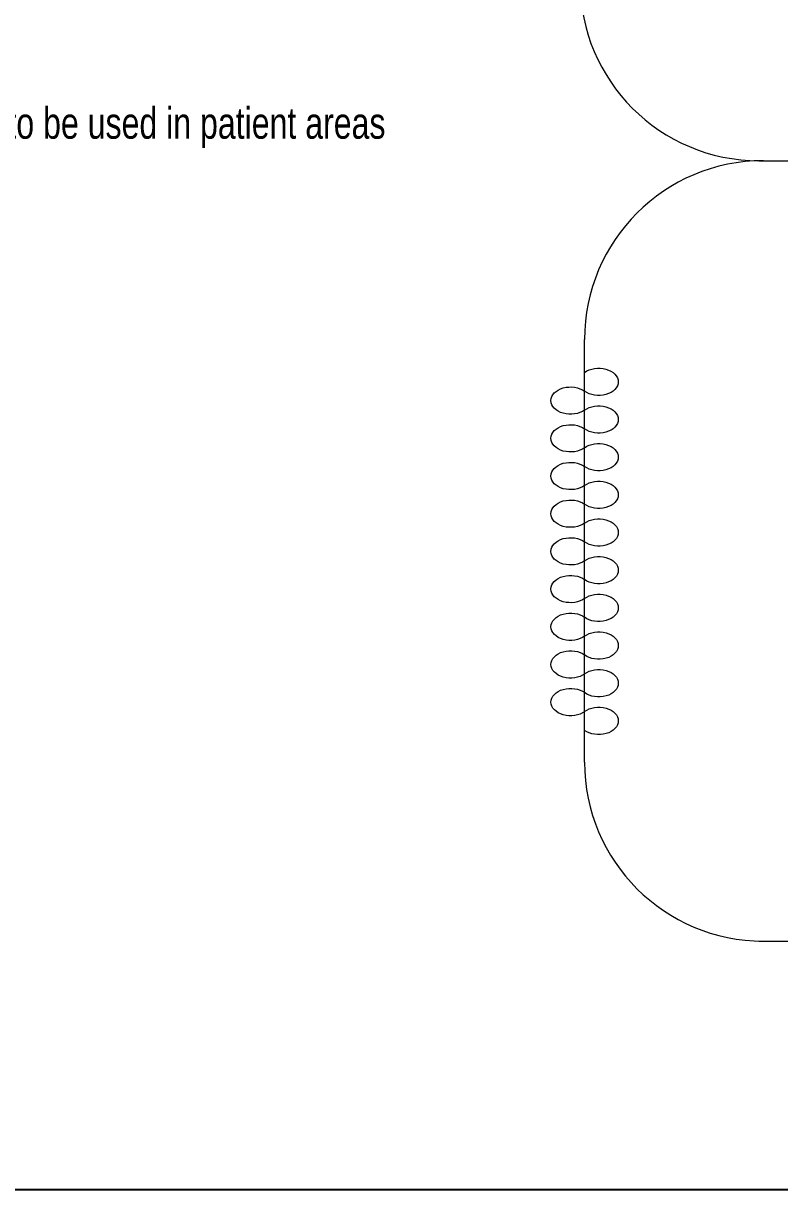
# Model space of a CAD drawing. Header units: metres. Extents: x -18745 to 220762, y -1579758 to -1356048.
# Drawn here: x 125141 to 127256, y -1404288 to -1401027 of the extents above; entities that cross this region are included whole.
import ezdxf

# ---------------------------------------------------------------- set-up
doc = ezdxf.new("R2010")
doc.units = ezdxf.units.M
doc.layers.get('0').update_dxf_attribs({"lineweight": 0})
doc.layers.add('A-100 - Copy$0$axes', color=8, linetype='Continuous')
doc.layers.add('A-100 - Copy$0$Medical Equipment and Furniture', color=8, linetype='Continuous', lineweight=0)
doc.styles.add('A-100 - Copy$0$X3G_ENTITY_257CFD', font='swisscl.ttf', dxfattribs={"height": 200})

# ---------------------------------------------------------------- blocks, each defined once
blk = doc.blocks.new('A-100 - Copy$0$CURTAIN')
for centre, start, end in [((-0.3386, 0.0395), 313.5684, 226.4316), ((-0.1881, 0.0395), 313.5684, 226.4316), ((-0.0376, 0.0395), 313.5684, 226.4316), ((0.1129, 0.0395), 313.5684, 226.4316), ((0.2633, 0.0395), 313.5684, 226.4316), ((0.4138, 0.0395), 313.5684, 226.4316), ((0.5643, 0.0395), 313.5684, 226.4316), ((0.7148, 0.0395), 313.5684, 226.4316), ((0.8653, 0.0395), 313.5684, 226.4316), ((0.0376, -0.0395), 133.5684, 46.4316), ((0.1881, -0.0395), 133.5684, 46.4316), ((0.3386, -0.0395), 133.5684, 46.4316), ((0.4891, -0.0395), 133.5684, 46.4316), ((0.6396, -0.0395), 133.5684, 46.4316), ((0.79, -0.0395), 133.5684, 46.4316), ((0.9405, -0.0395), 133.5684, 46.4316), ((-0.4138, -0.0395), 133.5684, 46.4316), ((-0.2633, -0.0395), 133.5684, 46.4316), ((-0.1129, -0.0395), 133.5684, 46.4316)]:
    blk.add_arc(centre, 0.0546, start, end)
blk = doc.blocks.new('A-100 - Copy')
at = {"layer": 'A-100 - Copy$0$axes'}
blk.add_line((178940.3, -1404287.7, 2.4), (95748.8, -1404287.7, 2.4), dxfattribs=at)
at = {"layer": 'A-100 - Copy$0$Medical Equipment and Furniture'}
for p, q in [((127198.3, -1401411.4, 0), (129698.3, -1401411.4, 0)), ((126710.8, -1403092.9, 0), (126710.8, -1401911.1, 0)), ((127198.3, -1403593.2, 0), (129698.3, -1403593.2, 0))]:
    blk.add_line(p, q, dxfattribs=at)
for centre, start, end in [((127198.3, -1400911.2, 0), 180, 270), ((127210.8, -1401911.1, 0), 90, 180), ((127210.8, -1403092.9, 0), 180, 270)]:
    blk.add_arc(centre, 500, start, end, dxfattribs=at)
at = {"layer": 'A-100 - Copy$0$Medical Equipment and Furniture', "extrusion": (-1.26698e-09, -6.38299e-11, -1), "xscale": 699.9999999767341, "yscale": 1000.000000000001, "zscale": 1000, "rotation": 269.985929888151}
blk.add_blockref('A-100 - Copy$0$CURTAIN', (-126710.8, -1402318.9, 0), dxfattribs=at)
at = {"layer": 'A-100 - Copy$0$Medical Equipment and Furniture', "insert": (124750.8, -1401262.2, 0), "char_height": 87.473, "width": 3260.537, "attachment_point": 2, "style": 'A-100 - Copy$0$X3G_ENTITY_257CFD'}
blk.add_mtext('Medical Equipment parked in Nurse Station to be used in patient areas', dxfattribs=at)

msp = doc.modelspace()

# ---------------------------------------------------------------- block references
msp.add_blockref('A-100 - Copy', (0, 0))

doc.saveas('drawing.dxf')
